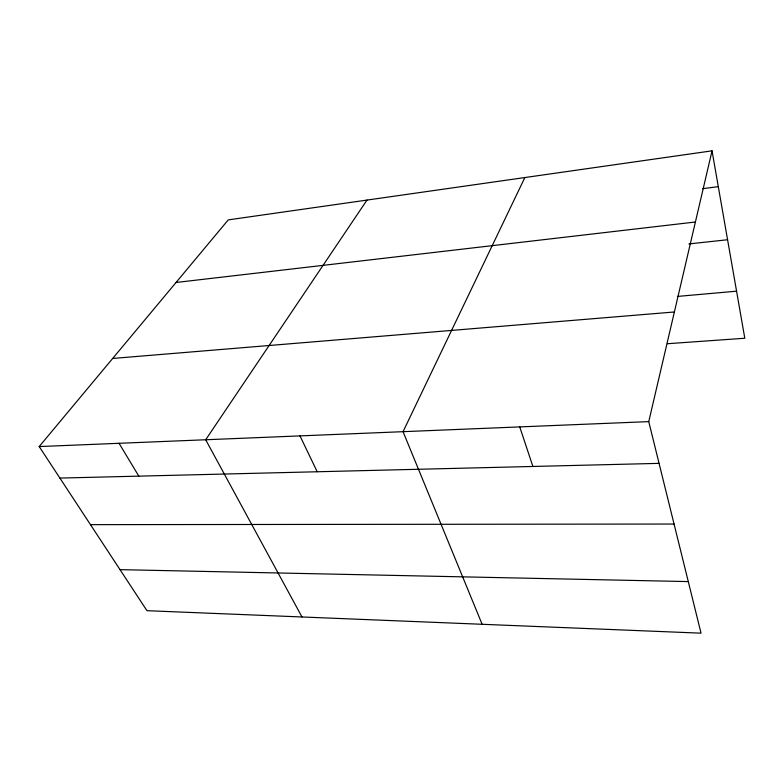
<?xml version="1.0" encoding="UTF-8"?>
<svg xmlns="http://www.w3.org/2000/svg" width="784" height="784" viewBox="0 0 784 784"><rect width="100%" height="100%" fill="white"/><g stroke="black" fill="none" stroke-linecap="round" stroke-linejoin="round"><path stroke-width="1.18" d="M648.75 421.625L712.039 150.832L228.252 219.883L39.2 446.566L146.961 610.687L701.033 633.168L648.75 421.625L39.2 446.566M524.859 177.547L403.045 431.68L482.131 624.289M366.981 200.087L205.682 439.755L301.987 616.979M702.601 188.679L718.301 186.661M176.047 282.485L695.408 221.999M688.95 243.922L727.581 239.737M677.405 296.43L736.578 291.187M112.68 358.455L674.377 311.983M667.341 343.725L744.8 338.247L712.039 150.832M59.898 478.083L659.07 463.364M90.474 524.653L674.064 524.045M120.021 569.654L688.283 581.591M119.05 443.293L138.827 476.143M299.988 435.894L317.197 471.762M519.733 426.908L532.895 466.46"/></g></svg>
